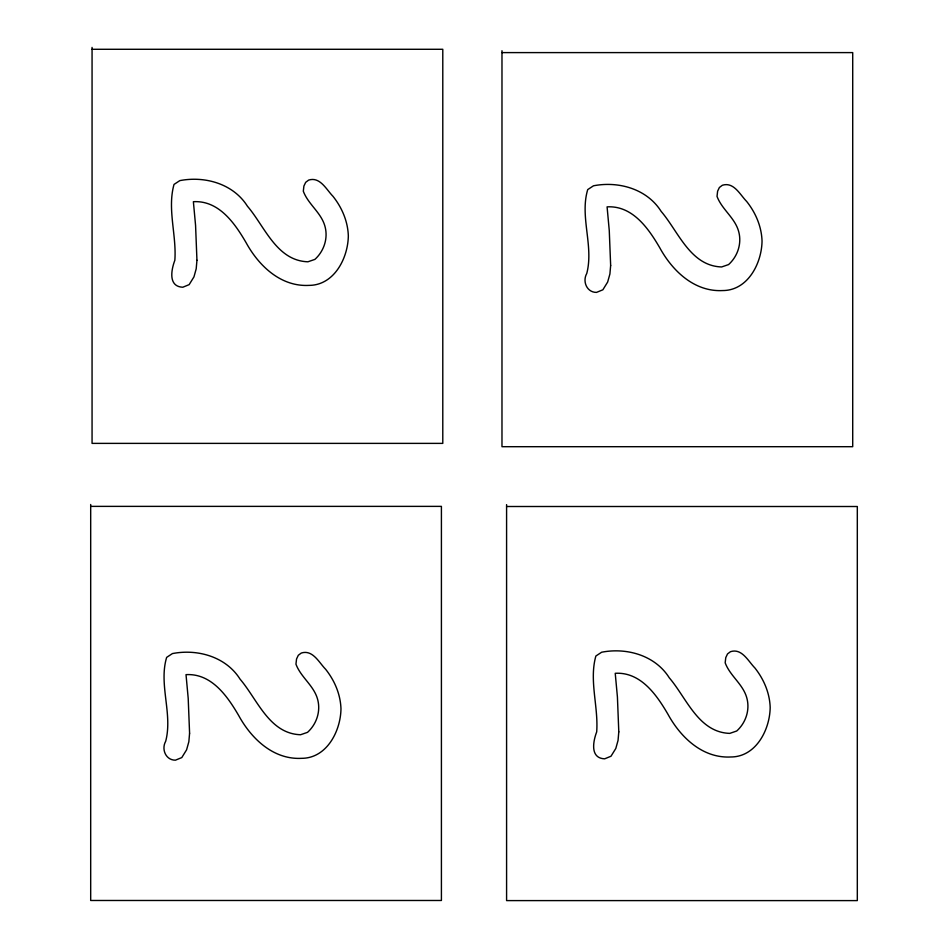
<?xml version="1.0" encoding="UTF-8"?>
<svg xmlns="http://www.w3.org/2000/svg" width="948" height="948" viewBox="0 0 948 948"><rect width="100%" height="100%" fill="white"/><g stroke="black" fill="none" stroke-linecap="round" stroke-linejoin="round"><path stroke-width="1.42" d="M92.063 49.284L442.787 49.284L442.787 443.38L92.063 443.38L92.063 47.4M501.978 52.602L852.714 52.602L852.714 446.698L501.978 446.698L501.978 50.718M90.688 506.374L441.413 506.374L441.413 900.481L90.688 900.481L90.688 504.49M506.588 506.505L857.312 506.505L857.312 900.6L506.588 900.6L506.588 504.62M196.947 260.297L196.2 268.805L193.961 276.863L189.15 284.637L182.786 287.232C167.997 286.604 171.233 269.789 174.847 260.297C176.684 235.057 167.109 209.034 174.017 184.433L179.8 180.63C204.851 175.759 233.303 183.722 247.428 206.214C264.836 226.513 276.567 260.759 307.922 261.79L314.89 259.397C324.24 250.924 328.47 237.628 324.702 225.434C320.625 212.162 308.1 204.104 303.313 191.223L303.905 186.033L305.683 182.324L308.633 180.108C320.08 176.375 326.432 189.671 332.985 196.319C341.955 207.6 347.809 221.263 348.331 235.768C348.07 258.046 334.182 285.384 308.953 285.384C280.786 286.889 258.78 265.831 246.101 242.676C234.784 223.242 218.846 200.241 193.38 201.699L195.572 225.411L196.947 260.297M189.588 733.242L188.842 741.751L186.59 749.809L181.791 757.582L175.427 760.178C165.734 760.237 161.196 749.181 165.699 741.241C172.88 713.761 158.482 684.563 166.647 657.379L172.429 653.575C197.492 648.705 225.944 656.668 240.069 679.159C257.477 699.458 269.208 733.705 300.563 734.736L307.531 732.342C316.881 723.869 321.099 710.573 317.343 698.38C313.267 685.108 300.741 677.05 295.954 664.169L296.546 658.979L298.312 655.269L301.263 653.054C312.721 649.321 319.061 662.616 325.626 669.264C334.597 680.545 340.451 694.209 340.972 708.713C340.711 730.991 326.811 758.329 301.594 758.329C273.427 759.834 251.421 738.776 238.742 715.621C227.413 696.188 211.487 673.187 186.021 674.644L188.202 698.356L189.588 733.242M610.654 265.464L609.908 273.984L607.656 282.042L602.857 289.804L596.493 292.399C586.8 292.47 582.25 281.402 586.765 273.462C593.946 245.994 579.548 216.784 587.713 189.6L593.495 185.796C618.546 180.926 647.01 188.889 661.135 211.38C678.543 231.679 690.274 265.926 721.629 266.957L728.585 264.575C737.947 256.102 742.165 242.807 738.409 230.613C734.333 217.329 721.807 209.271 717.02 196.39L717.612 191.2L719.378 187.503L722.329 185.275C733.788 181.542 740.127 194.85 746.692 201.486C755.663 212.767 761.517 226.43 762.038 240.946C761.777 263.224 747.877 290.55 722.66 290.562C694.493 292.055 672.476 270.998 659.808 247.843C648.479 228.421 632.541 205.408 607.087 206.865L609.268 230.577L610.654 265.464M618.795 731.88L618.049 740.4L615.809 748.458L610.998 756.231L604.646 758.827C589.846 758.199 593.081 741.383 596.695 731.88C598.532 706.651 588.957 680.628 595.865 656.016L601.648 652.224C626.699 647.354 655.163 655.317 669.276 677.808C686.684 698.107 698.427 732.354 729.77 733.385L736.738 730.991C746.1 722.518 750.318 709.223 746.55 697.029C742.474 683.757 729.948 675.699 725.173 662.818L725.765 657.628L727.531 653.919L730.481 651.691C741.929 647.958 748.28 661.266 754.845 667.902C763.804 679.195 769.669 692.858 770.179 707.362C769.918 729.64 756.03 756.978 730.813 756.978C702.646 758.483 680.628 737.425 667.961 714.271C656.632 694.837 640.694 671.836 615.228 673.293L617.421 697.005L618.795 731.88"/></g></svg>
